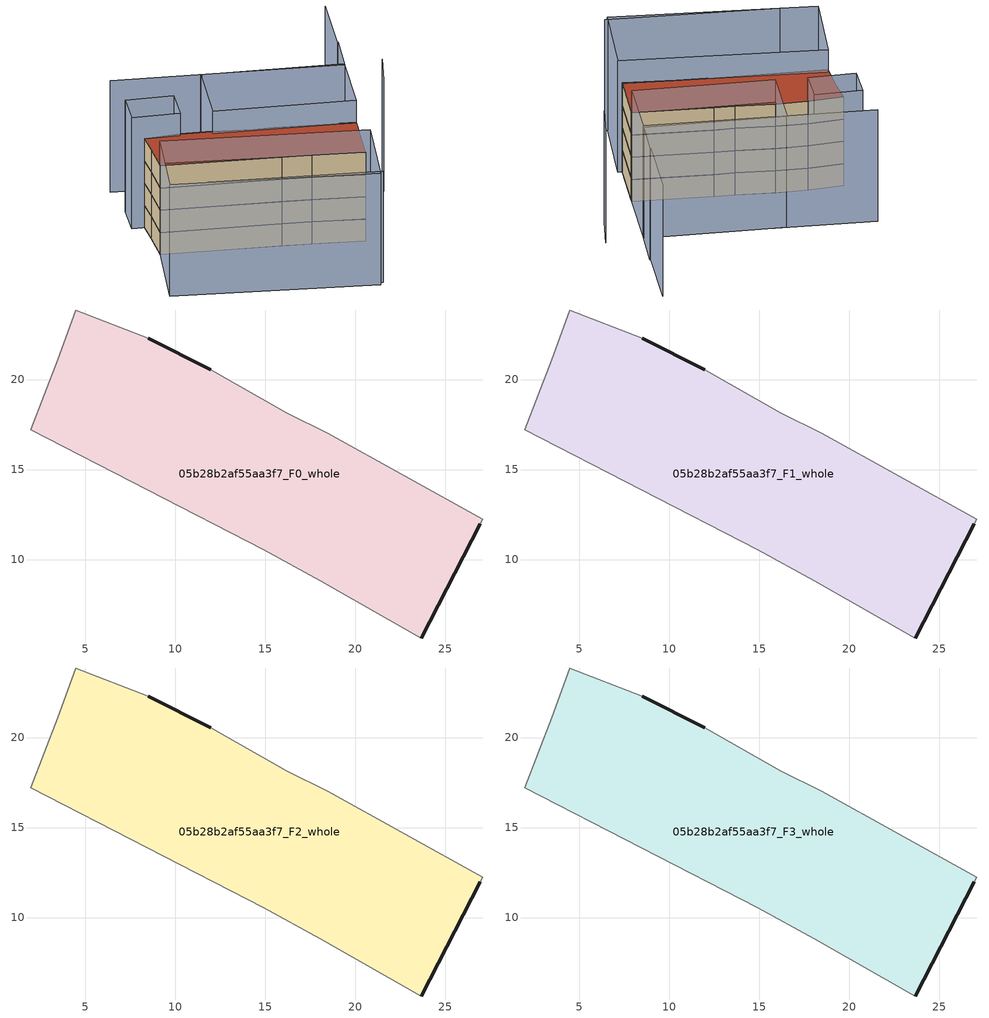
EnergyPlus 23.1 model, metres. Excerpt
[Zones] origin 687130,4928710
05b28b2af55aa3f7_F0_whole
 floor ground (EU_floor_Construction): 23.65,5.64 26.94,11.99 27.07,12.25 18.46,17.01 16.22,18.13 11.98,20.55 8.5,22.3 4.47,23.86 3.48,21.11 1.98,17.21 14.91,10.54 18.06,8.82 z0
 wall outside (EU_wall_Construction): 26.94,11.99 23.65,5.64 / 8.5,22.3 11.98,20.55 z0:3
 wall adiabatic (EU_wall_Construction): 23.65,5.64 18.06,8.82 14.91,10.54 1.98,17.21 3.48,21.11 4.47,23.86 8.5,22.3 / 11.98,20.55 16.22,18.13 18.46,17.01 27.07,12.25 26.94,11.99 z0:3
05b28b2af55aa3f7_F1_whole
 floor to 05b28b2af55aa3f7_F0_whole (EU_floor_Construction): 23.65,5.64 26.94,11.99 27.07,12.25 18.46,17.01 16.22,18.13 11.98,20.55 8.5,22.3 4.47,23.86 3.48,21.11 1.98,17.21 14.91,10.54 18.06,8.82 z3
 wall outside (EU_wall_Construction): 26.94,11.99 23.65,5.64 / 8.5,22.3 11.98,20.55 z3:6
 wall adiabatic (EU_wall_Construction): 23.65,5.64 18.06,8.82 14.91,10.54 1.98,17.21 3.48,21.11 4.47,23.86 8.5,22.3 / 11.98,20.55 16.22,18.13 18.46,17.01 27.07,12.25 26.94,11.99 z3:6
05b28b2af55aa3f7_F2_whole
 floor to 05b28b2af55aa3f7_F1_whole (EU_floor_Construction): 23.65,5.64 26.94,11.99 27.07,12.25 18.46,17.01 16.22,18.13 11.98,20.55 8.5,22.3 4.47,23.86 3.48,21.11 1.98,17.21 14.91,10.54 18.06,8.82 z6
 wall outside (EU_wall_Construction): 26.94,11.99 23.65,5.64 / 8.5,22.3 11.98,20.55 z6:9
 wall adiabatic (EU_wall_Construction): 23.65,5.64 18.06,8.82 14.91,10.54 1.98,17.21 3.48,21.11 4.47,23.86 8.5,22.3 / 11.98,20.55 16.22,18.13 18.46,17.01 27.07,12.25 26.94,11.99 z6:9
05b28b2af55aa3f7_F3_whole
 floor to 05b28b2af55aa3f7_F2_whole (EU_floor_Construction): 23.65,5.64 26.94,11.99 27.07,12.25 18.46,17.01 16.22,18.13 11.98,20.55 8.5,22.3 4.47,23.86 3.48,21.11 1.98,17.21 14.91,10.54 18.06,8.82 z9
 wall outside (EU_wall_Construction): 26.94,11.99 23.65,5.64 / 8.5,22.3 11.98,20.55 z9:12
 wall adiabatic (EU_wall_Construction): 23.65,5.64 18.06,8.82 14.91,10.54 1.98,17.21 3.48,21.11 4.47,23.86 8.5,22.3 / 11.98,20.55 16.22,18.13 18.46,17.01 27.07,12.25 26.94,11.99 z9:12
 roof outside (EU_roof_Construction): 18.46,17.01 27.07,12.25 26.94,11.99 23.65,5.64 18.06,8.82 14.91,10.54 1.98,17.21 3.48,21.11 4.47,23.86 8.5,22.3 11.98,20.55 16.22,18.13 z12
shading: 32.65,14.45 35.51,18.63 / 0.95,6.14 19.32,-3.75 / 33.73,25.11 31.1,20.15 / 31.1,20.15 6.35,33.27 / 37.77,33.25 33.63,25.11 / 15.9,28.21 31.23,20.38 / 31.23,20.38 27.07,12.25 / 27.07,12.25 11.74,20.08 / 11.74,20.08 15.9,28.21 / 2.31,17.78 24.13,5.37 / 24.13,5.37 18.76,-4.06 / 18.76,-4.06 -3.05,8.36 / -3.05,8.36 2.31,17.78 / 4.9,28.32 10.19,25.83 / 10.19,25.83 8.36,21.93 / 8.36,21.93 3.07,24.42 / 3.07,24.42 4.9,28.32 z0:15
[Building]
EU S2 Campaign: North Axis=0; Terrain=City; Solar Distribution=FullExterior
[Site:Location]
Bologna: Latitude=44.5; Longitude=11.25; Time Zone=1; Elevation=37
[SizingPeriod:WeatherFileDays]
AnnualSizingPeriod: Begin Month=1; Begin Day of Month=1; End Month=12; End Day of Month=31; Day of Week for Start Day=Monday; Use Weather File Daylight Saving Period=No; Use Weather File Rain and Snow Indicators=No
[MATERIAL]
EU_InternalMass_Material: Roughness=MediumRough; Thickness=0.1; Conductivity=1; Density=1800; Specific Heat=900; Thermal Absorptance=0.9; Solar Absorptance=0.7; Visible Absorptance=0.7
[MATERIAL:NOMASS] Roughness=MediumRough; Thermal Absorptance=0.9; Solar Absorptance=0.7; Visible Absorptance=0.7
Name | Thermal Resistance
EU_wall_NoMass | 0.937881
EU_roof_NoMass | 0.548572
EU_floor_NoMass | 0.71348
[CONSTRUCTION]
EU_wall_Construction: EU_wall_NoMass
EU_roof_Construction: EU_roof_NoMass
EU_floor_Construction: EU_floor_NoMass
EU_InternalMass_Construction: EU_InternalMass_Material
[ZONE] Type=1; Multiplier=1; Ceiling Height=autocalculate; Volume=554.99; Floor Area=autocalculate; Part of Total Floor Area=Yes
05b28b2af55aa3f7_F0_whole; 05b28b2af55aa3f7_F1_whole; 05b28b2af55aa3f7_F2_whole; 05b28b2af55aa3f7_F3_whole
[INTERNALMASS] Construction=EU_InternalMass_Construction; Surface Area=168.821
Name | Zone or ZoneList
05b28b2af55aa3f7_F0_whole_EU_InternalMass | 05b28b2af55aa3f7_F0_whole
05b28b2af55aa3f7_F1_whole_EU_InternalMass | 05b28b2af55aa3f7_F1_whole
05b28b2af55aa3f7_F2_whole_EU_InternalMass | 05b28b2af55aa3f7_F2_whole
05b28b2af55aa3f7_F3_whole_EU_InternalMass | 05b28b2af55aa3f7_F3_whole
[OTHEREQUIPMENT] Fuel Type=Electricity; Design Level Calculation Method=Watts/Area; Power per Zone Floor Area=1; Fraction Latent=0; Fraction Radiant=0; Fraction Lost=0; Carbon Dioxide Generation Rate=0; EndUse Subcategory=EU_Step8_InternalGains
Name | Zone or ZoneList or Space or SpaceList | Schedule
EU_Step8_InternalGain_05b28b2af55aa3f7_F0_whole_f000 | 05b28b2af55aa3f7_F0_whole | EU_Step8_GainSchedule_05b28b2af55aa3f7_F0_whole_f000
EU_Step8_InternalGain_05b28b2af55aa3f7_F1_whole_f000 | 05b28b2af55aa3f7_F1_whole | EU_Step8_GainSchedule_05b28b2af55aa3f7_F1_whole_f000
EU_Step8_InternalGain_05b28b2af55aa3f7_F2_whole_f000 | 05b28b2af55aa3f7_F2_whole | EU_Step8_GainSchedule_05b28b2af55aa3f7_F2_whole_f000
EU_Step8_InternalGain_05b28b2af55aa3f7_F3_whole_f000 | 05b28b2af55aa3f7_F3_whole | EU_Step8_GainSchedule_05b28b2af55aa3f7_F3_whole_f000
[ZONEVENTILATION:DESIGNFLOWRATE] Schedule=EU_AlwaysOn; Design Flow Rate Calculation Method=AirChanges/Hour; Air Changes per Hour=0.687892; Ventilation Type=Natural; Fan Pressure Rise=0; Fan Total Efficiency=1; Constant Term Coefficient=1; Temperature Term Coefficient=0; Velocity Term Coefficient=0; Velocity Squared Term Coefficient=0; Minimum Indoor Temperature=-100; Maximum Indoor Temperature=100; Delta Temperature=-100; Minimum Outdoor Temperature=-100; Maximum Outdoor Temperature=100; Maximum Wind Speed=40
Name | Zone or ZoneList or Space or SpaceList
EU_ConstantAir_05b28b2af55aa3f7_F0_whole | 05b28b2af55aa3f7_F0_whole
EU_ConstantAir_05b28b2af55aa3f7_F1_whole | 05b28b2af55aa3f7_F1_whole
EU_ConstantAir_05b28b2af55aa3f7_F2_whole | 05b28b2af55aa3f7_F2_whole
EU_ConstantAir_05b28b2af55aa3f7_F3_whole | 05b28b2af55aa3f7_F3_whole
[HVACTEMPLATE:THERMOSTAT] Constant Heating Setpoint=20; Constant Cooling Setpoint=50
EU_HeatOnly_05b28b2af55aa3f7_F0_whole; EU_HeatOnly_05b28b2af55aa3f7_F1_whole; EU_HeatOnly_05b28b2af55aa3f7_F2_whole; EU_HeatOnly_05b28b2af55aa3f7_F3_whole
[HVACTEMPLATE:ZONE:IDEALLOADSAIRSYSTEM] System Availability Schedule=EU_AlwaysOn; Maximum Heating Supply Air Temperature=50; Minimum Cooling Supply Air Temperature=13; Maximum Heating Supply Air Humidity Ratio=0.0156; Minimum Cooling Supply Air Humidity Ratio=0.0077; Heating Limit=NoLimit; Cooling Limit=NoLimit; Heating Availability Schedule=EU_AlwaysOn; Cooling Availability Schedule=EU_CoolingOff; Dehumidification Control Type=ConstantSensibleHeatRatio; Cooling Sensible Heat Ratio=0.7; Dehumidification Setpoint=60; Humidification Control Type=None; Humidification Setpoint=30; Outdoor Air Method=None; Outdoor Air Flow Rate per Person=0.00944; Outdoor Air Flow Rate per Zone Floor Area=0; Outdoor Air Flow Rate per Zone=0; Demand Controlled Ventilation Type=None; Outdoor Air Economizer Type=NoEconomizer; Heat Recovery Type=None; Sensible Heat Recovery Effectiveness=0.7; Latent Heat Recovery Effectiveness=0.65
Name | Template Thermostat
05b28b2af55aa3f7_F0_whole | EU_HeatOnly_05b28b2af55aa3f7_F0_whole
05b28b2af55aa3f7_F1_whole | EU_HeatOnly_05b28b2af55aa3f7_F1_whole
05b28b2af55aa3f7_F2_whole | EU_HeatOnly_05b28b2af55aa3f7_F2_whole
05b28b2af55aa3f7_F3_whole | EU_HeatOnly_05b28b2af55aa3f7_F3_whole
[SIZING:ZONE] Zone Cooling Design Supply Air Temperature Input Method=SupplyAirTemperature; Zone Cooling Design Supply Air Temperature=13; Zone Heating Design Supply Air Temperature Input Method=SupplyAirTemperature; Zone Heating Design Supply Air Temperature=50; Zone Cooling Design Supply Air Humidity Ratio=0.008; Zone Heating Design Supply Air Humidity Ratio=0.008; Cooling Design Air Flow Method=DesignDay; Cooling Design Air Flow Rate=0; Cooling Minimum Air Flow per Zone Floor Area=0.000762; Cooling Minimum Air Flow=0; Cooling Minimum Air Flow Fraction=0.2; Heating Design Air Flow Method=DesignDay; Heating Design Air Flow Rate=0; Heating Maximum Air Flow per Zone Floor Area=0.002032; Heating Maximum Air Flow=0.141576; Heating Maximum Air Flow Fraction=0.3; Account for Dedicated Outdoor Air System=No; Dedicated Outdoor Air System Control Strategy=NeutralSupplyAir; Dedicated Outdoor Air Low Setpoint Temperature for Design=autosize; Dedicated Outdoor Air High Setpoint Temperature for Design=autosize; Zone Load Sizing Method=Sensible Load Only No Latent Load; Zone Latent Cooling Design Supply Air Humidity Ratio Input Method=HumidityRatioDifference; Zone Cooling Design Supply Air Humidity Ratio Difference=0.005; Zone Latent Heating Design Supply Air Humidity Ratio Input Method=HumidityRatioDifference; Zone Humidification Design Supply Air Humidity Ratio Difference=0.005
05b28b2af55aa3f7_F0_whole; 05b28b2af55aa3f7_F1_whole; 05b28b2af55aa3f7_F2_whole; 05b28b2af55aa3f7_F3_whole
[SCHEDULE:CONSTANT]
Name | Hourly Value
EU_AlwaysOn | 1
EU_CoolingOff | 0
[SCHEDULE:FILE] Column Number=1; Rows to Skip at Top=0; Number of Hours of Data=8760; Column Separator=Comma; Interpolate to Timestep=No; Minutes per Item=60; Adjust Schedule for Daylight Savings=Yes
Name | File
EU_Step8_GainSchedule_05b28b2af55aa3f7_F0_whole_f000 | ../../schedules/05b28b2af55aa3f7/05b28b2af55aa3f7_F0_whole_f000_gain.csv
EU_Step8_GainSchedule_05b28b2af55aa3f7_F1_whole_f000 | ../../schedules/05b28b2af55aa3f7/05b28b2af55aa3f7_F1_whole_f000_gain.csv
EU_Step8_GainSchedule_05b28b2af55aa3f7_F2_whole_f000 | ../../schedules/05b28b2af55aa3f7/05b28b2af55aa3f7_F2_whole_f000_gain.csv
EU_Step8_GainSchedule_05b28b2af55aa3f7_F3_whole_f000 | ../../schedules/05b28b2af55aa3f7/05b28b2af55aa3f7_F3_whole_f000_gain.csv
